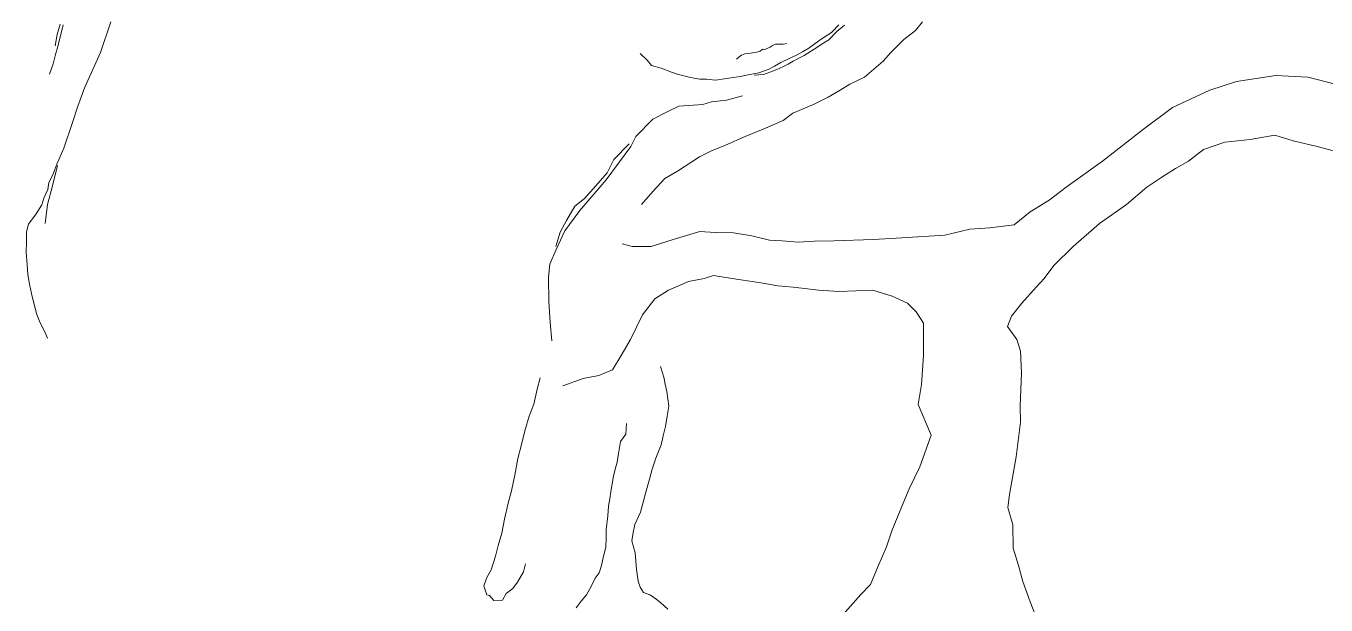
# Model space of a CAD drawing. Extents: x 683321 to 688873, y 7661944 to 7668387.
# Drawn here: x 686403.5 to 686852.1, y 7664700.9 to 7664900.6 of the extents above; entities that cross this region are included whole.
import ezdxf

# ---------------------------------------------------------------- set-up
doc = ezdxf.new("R2010")
doc.units = 0
doc.header["$MEASUREMENT"] = 0
doc.layers.add('01 CRESTA_Line', color=3, linetype='Continuous', lineweight=20)

msp = doc.modelspace()

# ---------------------------------------------------------------- linework, layer by layer
at = {"layer": '01 CRESTA_Line'}
for points in [[(686432.75, 7664902, 3966.62), (686429.12, 7664891.5, 3966.81), (686423.81, 7664879.5, 3967.1), (686421.31, 7664873, 3967.44), (686419.38, 7664867, 3967.07), (686416.5, 7664858.5, 3966.54), (686414.12, 7664852.92, 3967.05), (686412.77, 7664849.27, 3967.03), (686411.3, 7664846.58, 3966.96), (686410.97, 7664844.18, 3966.81), (686409.57, 7664841.26, 3966.5), (686408.88, 7664838.88, 3966.18), (686406.98, 7664835.86, 3965.78), (686404.27, 7664832.29, 3965.34), (686403.62, 7664829.62, 3964.76), (686403.65, 7664826.09, 3964.31), (686403.46, 7664822.58, 3963.83), (686403.81, 7664818.25, 3963.4), (686404.05, 7664814.86, 3962.92), (686404.68, 7664811.57, 3962.59), (686405.37, 7664808.37, 3962.28), (686406.28, 7664804.54, 3962.07), (686407.16, 7664801.06, 3961.87), (686408.29, 7664798.2, 3961.71), (686410.01, 7664795.16, 3961.71), (686410.89, 7664792.93, 3961.69)], [(686411.56, 7664884, 3968.41), (686412.81, 7664887.5, 3969), (686413.64, 7664890.74, 3969.35), (686414.44, 7664893.5, 3969.65), (686416.25, 7664901, 3970.74)], [(686415.28, 7664901.23, 3970.74), (686414.25, 7664897.7, 3970.22), (686413.47, 7664893.73, 3969.65)], [(686615.45, 7664891.16, 4015.21), (686617.77, 7664888.85, 4015.49), (686619.27, 7664886.96, 4016.4), (686622.67, 7664886, 4016.57), (686626.23, 7664884.68, 4017.25), (686628.69, 7664883.83, 4017.77), (686632.77, 7664882.79, 4017.86), (686636.04, 7664882.26, 4018.2), (686638.35, 7664882.23, 4018.67), (686641.4, 7664881.97, 4018.69), (686644.46, 7664882.36, 4018.93), (686646.81, 7664882.77, 4018.99), (686649.92, 7664883.19, 4019.26), (686652.64, 7664883.81, 4019.56), (686654.51, 7664884.1, 4019.53), (686656.38, 7664884.39, 4019.25), (686659.54, 7664885.59, 4018.83), (686661.72, 7664886.78, 4018.67), (686663.91, 7664887.98, 4018.5), (686666.64, 7664889.24, 4018.23), (686669.37, 7664890.51, 4017.96), (686671.47, 7664891.72, 4017.6), (686673.58, 7664892.94, 4017.23), (686675.34, 7664894.24, 4016.99), (686677.11, 7664895.54, 4016.74), (686679.29, 7664896.94, 4016.48), (686681.47, 7664898.34, 4016.21), (686683.98, 7664901.04, 4015.55)], [(686615.88, 7664839, 4023.86), (686619.81, 7664843.5, 4023.82), (686623.88, 7664848, 4023.74), (686628.25, 7664850.5, 4024.41), (686633.62, 7664854, 4023.31), (686635.88, 7664855.5, 4023.17), (686640, 7664857.5, 4022.3), (686644.88, 7664859.5, 4022.49), (686651.62, 7664862.5, 4021.8), (686657.81, 7664865, 4021.4), (686664.75, 7664868, 4020.96), (686668.12, 7664870.5, 4020.51), (686671.62, 7664872, 4020.32), (686675.19, 7664873.5, 4020.29), (686680.25, 7664876, 4019.24), (686684.44, 7664878.5, 4019.39), (686687.75, 7664880.5, 4019.38), (686692.81, 7664883, 4018.01), (686699.25, 7664888.5, 4017.78), (686701.94, 7664891.5, 4018.42), (686706.44, 7664896, 4018.58), (686710.38, 7664899, 4018.39), (686712.81, 7664902, 4018.41)], [(686654.75, 7664883.6, 4019.61), (686657.92, 7664883.88, 4019.35), (686660.55, 7664884.8, 4019.1), (686662.58, 7664885.63, 4018.87), (686664.62, 7664886.46, 4018.64), (686666.43, 7664887.48, 4018.43), (686668.25, 7664888.5, 4018.23), (686670.14, 7664889.49, 4017.98), (686672.03, 7664890.48, 4017.73), (686674.54, 7664891.98, 4017.48), (686676.37, 7664893.22, 4017.14), (686678.19, 7664894.45, 4016.8), (686680.5, 7664895.87, 4016.55), (686683.23, 7664898.72, 4016.08), (686685.9, 7664900.83, 4015.7)], [(686648.61, 7664889.12, 4015.7), (686649.53, 7664890, 4015.76), (686650.39, 7664890.58, 4016.02), (686651.51, 7664890.99, 4016.09), (686653.46, 7664891.18, 4016.07), (686655.66, 7664891.54, 4015.51), (686656.83, 7664891.94, 4015.41), (686657.62, 7664892.56, 4015.4), (686658.41, 7664892.52, 4015.57), (686660.3, 7664893.34, 4015.24), (686660.82, 7664893.72, 4015.35), (686662.15, 7664894.28, 4015.1), (686663.49, 7664894.35, 4015.38), (686664.76, 7664894.29, 4015.49), (686665.5, 7664894.46, 4015.62), (686665.89, 7664894.59, 4015.62)], [(686609.19, 7664825.5, 4026.48), (686612.62, 7664824.5, 4029.57), (686619.19, 7664824.5, 4030.76), (686626.75, 7664827, 4031.46), (686635.97, 7664829.7, 4032.39), (686641.29, 7664829.35, 4033.01), (686647.66, 7664829.24, 4033.61), (686653.9, 7664828.2, 4034.48), (686660.04, 7664826.69, 4035.33), (686664.44, 7664826.46, 4035.73), (686669.88, 7664826, 4036.19), (686675.55, 7664826.35, 4036.62), (686682.19, 7664826.5, 4037.13), (686695.94, 7664827, 4038.26), (686705.69, 7664827.5, 4039.53), (686720.56, 7664828.5, 4040.98), (686729.12, 7664830.5, 4042.21), (686736.06, 7664831, 4042.69), (686744.5, 7664832, 4043.38), (686750, 7664836.5, 4044.42), (686756.56, 7664840.5, 4044.48), (686762.37, 7664845, 4045.07), (686775, 7664854, 4045.99), (686789.06, 7664865, 4047.35), (686799.12, 7664872.5, 4047.97), (686812, 7664878.5, 4048.83), (686821.19, 7664881.5, 4049.24), (686834.81, 7664883.5, 4049.58), (686845.81, 7664883, 4050.81), (686855.31, 7664880.5, 4051.41)], [(686584.88, 7664792, 4029.93), (686584.38, 7664798.5, 4029.3), (686583.88, 7664805.5, 4029.2), (686583.75, 7664814, 4028.76), (686584.19, 7664818.5, 4028.52), (686586.44, 7664823.5, 4028.29), (686589.44, 7664830, 4027.69), (686594.62, 7664837, 4027.09), (686603.62, 7664847.5, 4025.76), (686612.19, 7664859, 4024.33), (686613.94, 7664862.5, 4023.14), (686619.81, 7664868.5, 4022.88), (686624.75, 7664871, 4022.42), (686628.75, 7664873, 4022.54), (686637, 7664873.5, 4021.46), (686640, 7664874.5, 4020.64), (686645.25, 7664875, 4019.85), (686650.69, 7664876.5, 4019.2)], [(686754.5, 7664690.5, 4037.53), (686750, 7664702, 4038.92), (686747.44, 7664709, 4039.38), (686745.94, 7664714.5, 4040.46), (686744.12, 7664720.5, 4041.63), (686744, 7664728.5, 4043.8), (686742.25, 7664734.5, 4045.04), (686742.88, 7664739, 4046.48), (686745.19, 7664752, 4049.32), (686746.62, 7664764, 4050.7), (686746.56, 7664769.5, 4050.56), (686747, 7664781, 4050.04), (686746.62, 7664788.5, 4048.85), (686745.44, 7664792.5, 4048.84), (686742.19, 7664797, 4046.58), (686743.56, 7664800.5, 4046.36), (686747.12, 7664805, 4045.95), (686752.06, 7664810.5, 4045.87), (686754.81, 7664813.5, 4045.9), (686758.19, 7664818, 4046.53), (686764.88, 7664824.5, 4045.79), (686773.88, 7664832.5, 4046.43), (686783.25, 7664839, 4048.56), (686790.31, 7664845, 4048.77), (686795.44, 7664848.5, 4049.49), (686800.12, 7664851.5, 4050.25), (686804.69, 7664854, 4051.67), (686809.81, 7664858, 4052.11), (686817.19, 7664860.5, 4054.28), (686825.94, 7664861.5, 4054.86), (686834.44, 7664863, 4054.06), (686840.75, 7664861, 4054.89), (686849, 7664859, 4054.55), (686854.69, 7664857.5, 4053.15)], [(686611.56, 7664860, 4023.82), (686606.31, 7664854.5, 4024.75), (686604.06, 7664850, 4025.24), (686599.25, 7664844.5, 4025.88), (686596.13, 7664841, 4026.18), (686592.88, 7664838.5, 4026.55), (686589.94, 7664833.5, 4027.12), (686587.75, 7664829.5, 4027.43), (686586.25, 7664824.5, 4027.94)], [(686410.06, 7664832.5, 3965.93), (686410.87, 7664839, 3965.9), (686412.56, 7664845.5, 3966.48), (686414.38, 7664852.5, 3966.52)], [(686588.69, 7664776.5, 4031.77), (686595.75, 7664779, 4032.32), (686601.19, 7664780, 4034.31), (686603.31, 7664781, 4035.43), (686605.88, 7664782, 4037.12), (686609.25, 7664787.5, 4037.23), (686612.12, 7664792.5, 4037.5), (686616.19, 7664801, 4035.61), (686620.44, 7664806.5, 4034.29), (686625.19, 7664809.5, 4034.38), (686632.12, 7664812.5, 4036.78), (686637.44, 7664813.5, 4036.28), (686640.75, 7664814.5, 4035.52), (686647.12, 7664813.5, 4037.44), (686657, 7664812, 4038.06), (686662.94, 7664811, 4038.27), (686668.19, 7664810.5, 4037.66), (686677.06, 7664809.5, 4037.68), (686683.94, 7664809, 4042.33), (686695.75, 7664809.5, 4041.26), (686702.4, 7664807.38, 4042.42), (686707.61, 7664804.95, 4040.43), (686710.61, 7664802.05, 4041.24), (686713.16, 7664798.12, 4043.02), (686713.19, 7664787, 4049.31), (686712.5, 7664777, 4051.63), (686711.38, 7664770, 4054.48), (686715.81, 7664759.5, 4048.71), (686711.94, 7664748.5, 4049.34), (686708.25, 7664741, 4051.16), (686706.12, 7664736, 4051.1), (686702.25, 7664726.5, 4050.26), (686700.38, 7664721, 4048.77), (686697.37, 7664714, 4048.31), (686694.88, 7664708, 4045.05), (686691.5, 7664704.5, 4043.42), (686679.02, 7664690.42, 4037.13)], [(686622.43, 7664783.21, 4044.6), (686623.52, 7664779.5, 4045.46), (686624.08, 7664777.01, 4046.5), (686624.63, 7664774.51, 4047.53), (686624.99, 7664771.98, 4048.08), (686625.34, 7664769.46, 4048.62), (686624.72, 7664765.97, 4049.02), (686624.1, 7664762.48, 4049.42), (686623.35, 7664759.28, 4049.88), (686622.6, 7664756.08, 4050.34), (686620.77, 7664751.5, 4050.38), (686619.58, 7664747.79, 4050.56), (686618.65, 7664744.33, 4050.81), (686617.38, 7664739.8, 4051.19), (686616.46, 7664736.36, 4051.09), (686615.53, 7664732.92, 4050.98), (686613.51, 7664728.7, 4050.8), (686613.03, 7664725.87, 4050.85), (686612.56, 7664723.04, 4050.89), (686613.73, 7664718.89, 4052), (686613.96, 7664716.04, 4052.33), (686614.19, 7664713.19, 4052.65), (686614.71, 7664709.15, 4052.24), (686615.44, 7664707.07, 4052.4), (686616.61, 7664705.26, 4051.97), (686618.73, 7664704.38, 4052.04), (686620.36, 7664703.42, 4051.5), (686622.51, 7664701.63, 4050.83), (686624.93, 7664699.48, 4049.88)], [(686575.88, 7664715.07, 4035.72), (686575.17, 7664712.32, 4036.08), (686573.05, 7664708.81, 4036.02), (686571.45, 7664706.54, 4035.87), (686569.2, 7664704.87, 4035.07), (686567.9, 7664702.6, 4035.14), (686564.92, 7664702.41, 4034.39), (686563.37, 7664704.13, 4032.98), (686562.46, 7664704.37, 4032.88), (686561.65, 7664706.83, 4032.15), (686561.44, 7664707.47, 4031.89), (686562.54, 7664710.42, 4031.76), (686563.93, 7664713, 4031.55), (686565.45, 7664717.74, 4031.73), (686566.45, 7664721.44, 4031.77), (686567.61, 7664725.67, 4031.75), (686568.56, 7664730.45, 4031.49), (686569.84, 7664736.05, 4030.9), (686570.84, 7664739.76, 4030.7), (686572.18, 7664745.69, 4030.66), (686573.2, 7664751.37, 4030.29), (686574.48, 7664756.29, 4030.11), (686575.6, 7664760.92, 4030), (686577.15, 7664766, 4029.77), (686578.66, 7664770.2, 4029.18), (686579.83, 7664775.33, 4029.65), (686580.9, 7664779.25, 4028.62)], [(686593.28, 7664699.9, 4049.18), (686595.06, 7664702.16, 4049.27), (686596.84, 7664704.42, 4049.36), (686598.66, 7664707.49, 4049.51), (686599.91, 7664710.19, 4049.67), (686601.21, 7664711.93, 4049.62), (686602.08, 7664714.48, 4049.34), (686602.57, 7664716.65, 4049.16), (686603.56, 7664721.01, 4048.42), (686603.63, 7664723.93, 4048.1), (686603.7, 7664726.84, 4047.79), (686604.23, 7664731.65, 4047.56), (686604.5, 7664735.01, 4047.42), (686604.91, 7664737.54, 4047.19), (686605.31, 7664740.07, 4046.96), (686605.76, 7664742.7, 4046.64), (686606.21, 7664745.32, 4046.32), (686606.83, 7664747.72, 4045.96), (686607.45, 7664750.12, 4045.59), (686607.89, 7664753.12, 4045.2), (686608.57, 7664757.33, 4044.42), (686610.43, 7664759.78, 4043.5), (686610.68, 7664763.51, 4043.03)]]:
    msp.add_polyline3d(points, dxfattribs=at)

doc.saveas('drawing.dxf')
